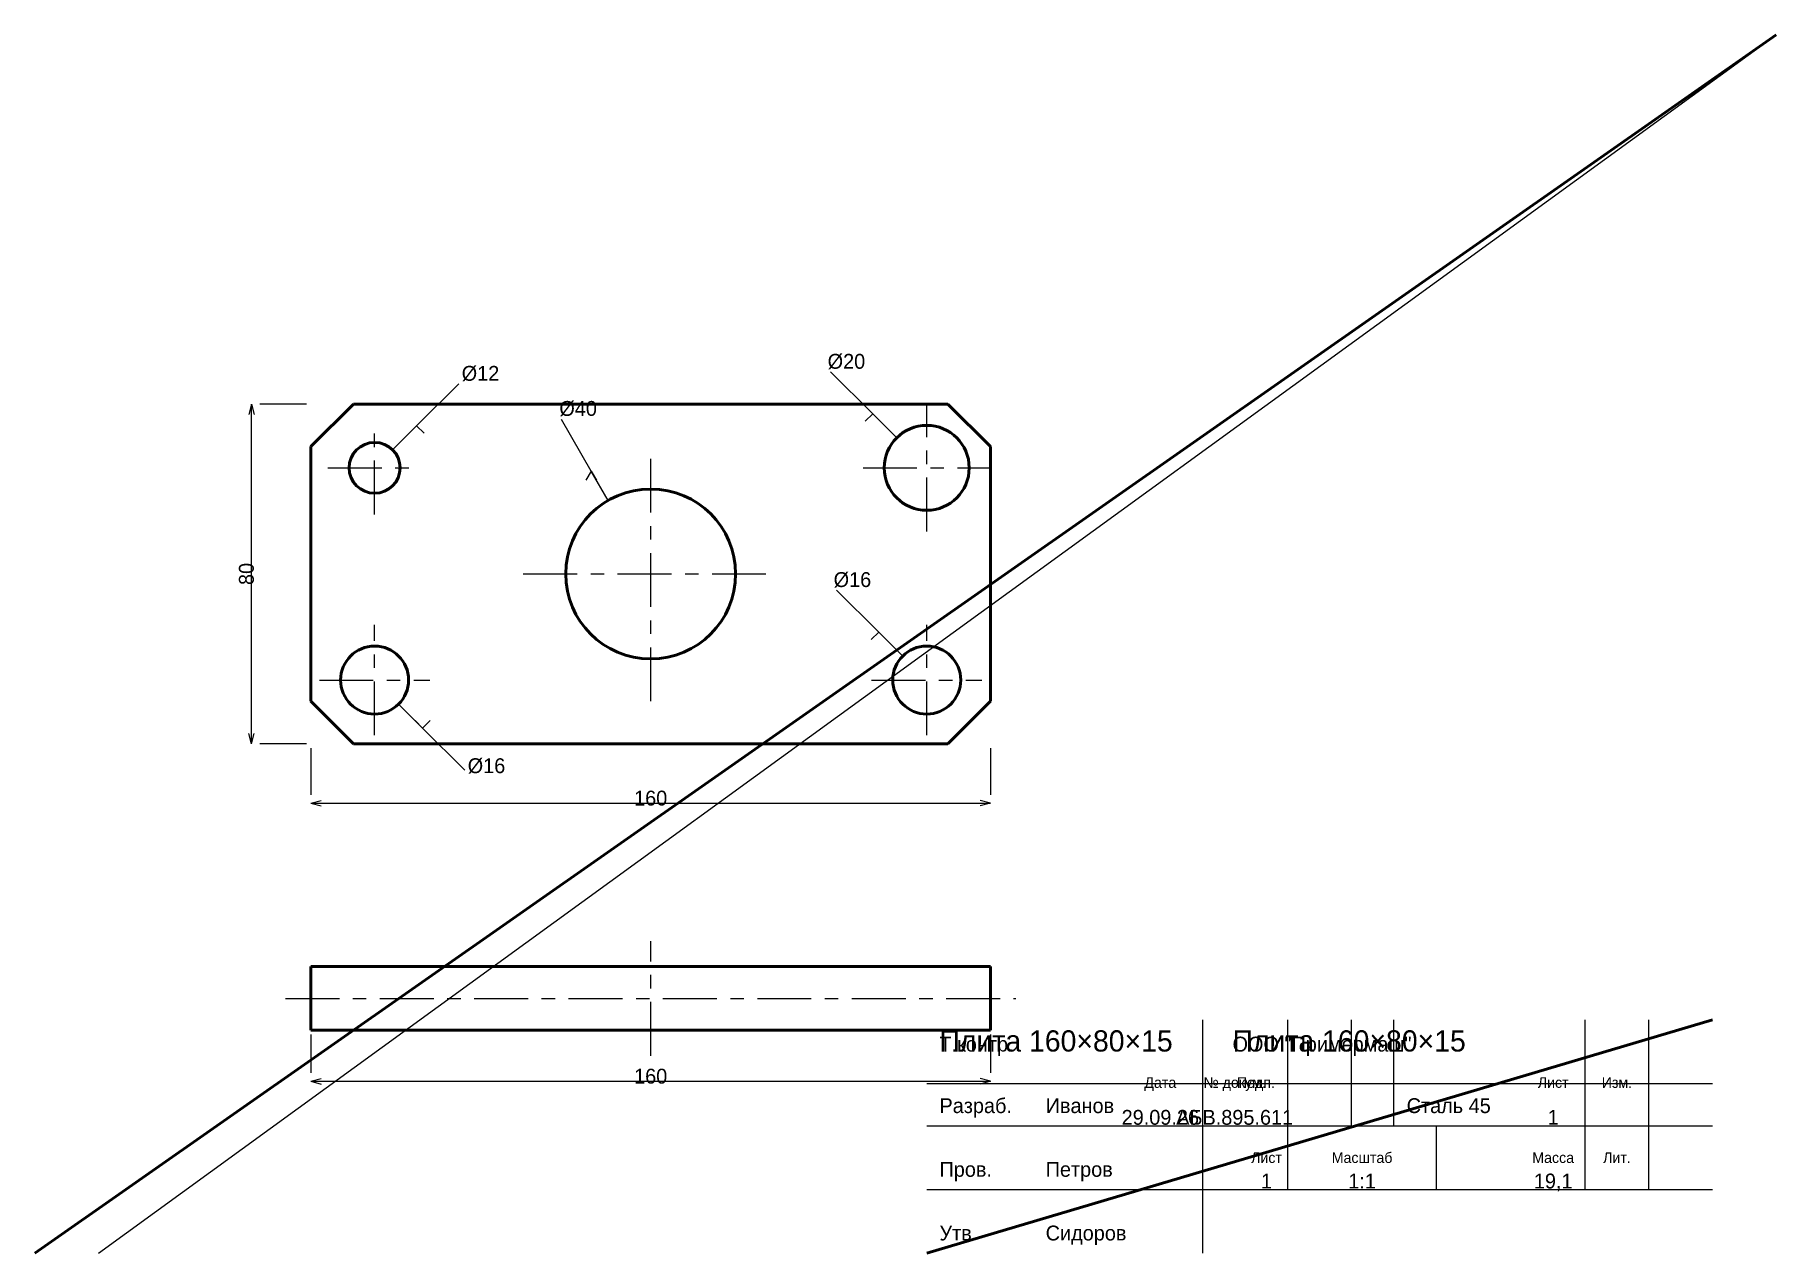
# Model space of a CAD drawing. Header units: millimetres. Extents: x 5 to 415, y 5 to 292.
import ezdxf
from ezdxf.enums import TextEntityAlignment as Align

# ---------------------------------------------------------------- set-up
doc = ezdxf.new("R2010")
doc.units = ezdxf.units.MM
doc.linetypes.add('CENTER', pattern=[22.225, 12.7, -3.175, 3.175, -3.175])
doc.linetypes.add('DASHED', pattern=[9, 6, -3])
for name, color, linetype, lineweight in [('AXIS', 7, 'CENTER', 25), ('DIMS', 7, 'CONTINUOUS', 25), ('MAIN', 7, 'CONTINUOUS', 50), ('TEXT', 7, 'CONTINUOUS', 25), ('THIN', 7, 'CONTINUOUS', 25)]:
    doc.layers.add(name, color=color, linetype=linetype, lineweight=lineweight)

msp = doc.modelspace()

# ---------------------------------------------------------------- linework, layer by layer
at = {"layer": 'AXIS', "linetype": 'CENTER', "lineweight": 25}
for p, q in [((215, 175), (215, 205)), ((85, 179), (85, 201)), ((150, 135), (150, 195)), ((74, 190), (96, 190)), ((200, 190), (230, 190)), ((120, 165), (180, 165)), ((85, 127), (85, 153)), ((215, 127), (215, 153)), ((72, 140), (98, 140)), ((202, 140), (228, 140)), ((150, 51.5), (150, 78.5)), ((64, 65), (236, 65))]:
    msp.add_line(p, q, dxfattribs=at)
at = {"layer": 'DIMS', "linetype": 'CONTINUOUS', "lineweight": 25}
for p, q in [((94.899, 199.899), (104.799, 209.799)), ((202.272, 202.728), (192.373, 212.627)), ((56, 205), (55.353, 202.585)), ((56, 125), (56, 205)), ((56, 205), (56.647, 202.585)), ((69, 205), (58, 205)), ((136, 189.249), (129, 201.373)), ((202.272, 202.728), (200.504, 200.96)), ((207.929, 197.071), (202.272, 202.728)), ((202.272, 202.728), (204.04, 200.96)), ((89.243, 194.243), (94.899, 199.899)), ((94.899, 199.899), (93.132, 198.132)), ((94.899, 199.899), (96.667, 198.132)), ((136, 189.249), (134.75, 187.084)), ((140, 182.321), (136, 189.249)), ((136, 189.249), (137.25, 187.084)), ((203.686, 151.314), (193.787, 161.213)), ((203.686, 151.314), (201.919, 149.546)), ((209.343, 145.657), (203.686, 151.314)), ((203.686, 151.314), (205.454, 149.546)), ((90.657, 134.343), (96.314, 128.686)), ((56, 125), (55.353, 127.415)), ((56, 125), (56.647, 127.415)), ((96.314, 128.686), (94.546, 130.454)), ((96.314, 128.686), (98.081, 130.454)), ((96.314, 128.686), (106.213, 118.787)), ((69, 125), (58, 125)), ((70, 124), (70, 113)), ((230, 124), (230, 113)), ((70, 111), (72.415, 111.647)), ((70, 111), (230, 111)), ((70, 111), (72.415, 110.353)), ((230, 111), (227.585, 111.647)), ((230, 111), (227.585, 110.353)), ((70, 56.5), (70, 47.5)), ((230, 56.5), (230, 47.5)), ((70, 45.5), (72.415, 46.147)), ((70, 45.5), (230, 45.5)), ((70, 45.5), (72.415, 44.853)), ((230, 45.5), (227.585, 46.147)), ((230, 45.5), (227.585, 44.853))]:
    msp.add_line(p, q, dxfattribs=at)
at = {"layer": 'MAIN', "linetype": 'CONTINUOUS', "lineweight": 50}
for p, q in [((5, 5), (415, 292)), ((80, 205), (70, 195)), ((220, 205), (80, 205)), ((230, 195), (220, 205)), ((70, 195), (70, 135)), ((230, 135), (230, 195)), ((70, 135), (80, 125)), ((220, 125), (230, 135)), ((80, 125), (220, 125)), ((70, 72.5), (230, 72.5)), ((70, 57.5), (70, 72.5)), ((230, 57.5), (230, 72.5)), ((70, 57.5), (230, 57.5)), ((215, 5), (400, 60))]:
    msp.add_line(p, q, dxfattribs=at)
for centre, radius in [((215, 190), 10), ((85, 190), 6), ((150, 165), 20), ((85, 140), 8), ((215, 140), 8)]:
    msp.add_circle(centre, radius, dxfattribs=at)
at = {"layer": 'THIN', "linetype": 'CONTINUOUS', "lineweight": 25}
for p, q in [((20, 5), (415, 292)), ((280, 5), (280, 60)), ((300, 35), (300, 60)), ((315, 35), (315, 60)), ((325, 35), (325, 60)), ((370, 35), (370, 60)), ((385, 35), (385, 60)), ((215, 45), (400, 45)), ((215, 35), (400, 35)), ((300, 20), (300, 35)), ((335, 20), (335, 35)), ((370, 20), (370, 35)), ((385, 20), (385, 35)), ((215, 20), (400, 20))]:
    msp.add_line(p, q, dxfattribs=at)
at = {"layer": 'THIN', "linetype": 'DASHED', "lineweight": 25}
for p, q in [((70, 72.5), (82, 72.5)), ((218, 72.5), (230, 72.5)), ((70, 57.5), (82, 57.5)), ((218, 57.5), (230, 57.5))]:
    msp.add_line(p, q, dxfattribs=at)

# ---------------------------------------------------------------- texts
at = {"layer": 'DIMS', "linetype": 'CONTINUOUS', "lineweight": 25}
for s, p in [('%%c12', (105.506, 210.506)), ('%%c20', (191.665, 213.335)), ('%%c40', (128.5, 202.239)), ('%%c16', (193.08, 161.92)), ('%%c16', (106.92, 118.08))]:
    msp.add_text(s, height=3.5, dxfattribs=at).set_placement(p)
msp.add_text('80', height=3.5, rotation=90, dxfattribs=at).set_placement((54.8, 165), align=Align.MIDDLE_CENTER)
for p in [(150, 112.2), (150, 46.7)]:
    msp.add_text('160', height=3.5, dxfattribs=at).set_placement(p, align=Align.MIDDLE_CENTER)
at = {"layer": 'TEXT', "linetype": 'CONTINUOUS', "lineweight": 25}
for s, height, p in [('Плита 160×80×15', 5, (218, 52.5)), ('Плита 160×80×15', 5, (287, 52.5)), ('Т.контр.', 3.5, (218, 52.5)), ('ООО "Примермаш"', 3.5, (287, 52.5)), ('Разраб.', 3.5, (218, 38)), ('Иванов', 3.5, (243, 38)), ('Сталь 45', 3.5, (328, 38)), ('Пров.', 3.5, (218, 23)), ('Петров', 3.5, (243, 23)), ('Утв.', 3.5, (218, 8)), ('Сидоров', 3.5, (243, 8))]:
    msp.add_text(s, height=height, dxfattribs=at).set_placement(p)
for s, height, p in [('Дата', 2.5, (270, 45.2)), ('№ докум.', 2.5, (287.5, 45.2)), ('Подп.', 2.5, (292.5, 45.2)), ('Лист', 2.5, (362.5, 45.2)), ('Изм.', 2.5, (377.5, 45.2)), ('29.09.26', 3.5, (270, 37)), ('АБВ.895.611', 3.5, (287.5, 37)), ('1', 3.5, (362.5, 37)), ('Лист', 2.5, (295, 27.5)), ('Масштаб', 2.5, (317.5, 27.5)), ('Масса', 2.5, (362.5, 27.5)), ('Лит.', 2.5, (377.5, 27.5)), ('1', 3.5, (295, 22)), ('1:1', 3.5, (317.5, 22)), ('19,1', 3.5, (362.5, 22))]:
    msp.add_text(s, height=height, dxfattribs=at).set_placement(p, align=Align.MIDDLE_CENTER)

doc.saveas('drawing.dxf')
